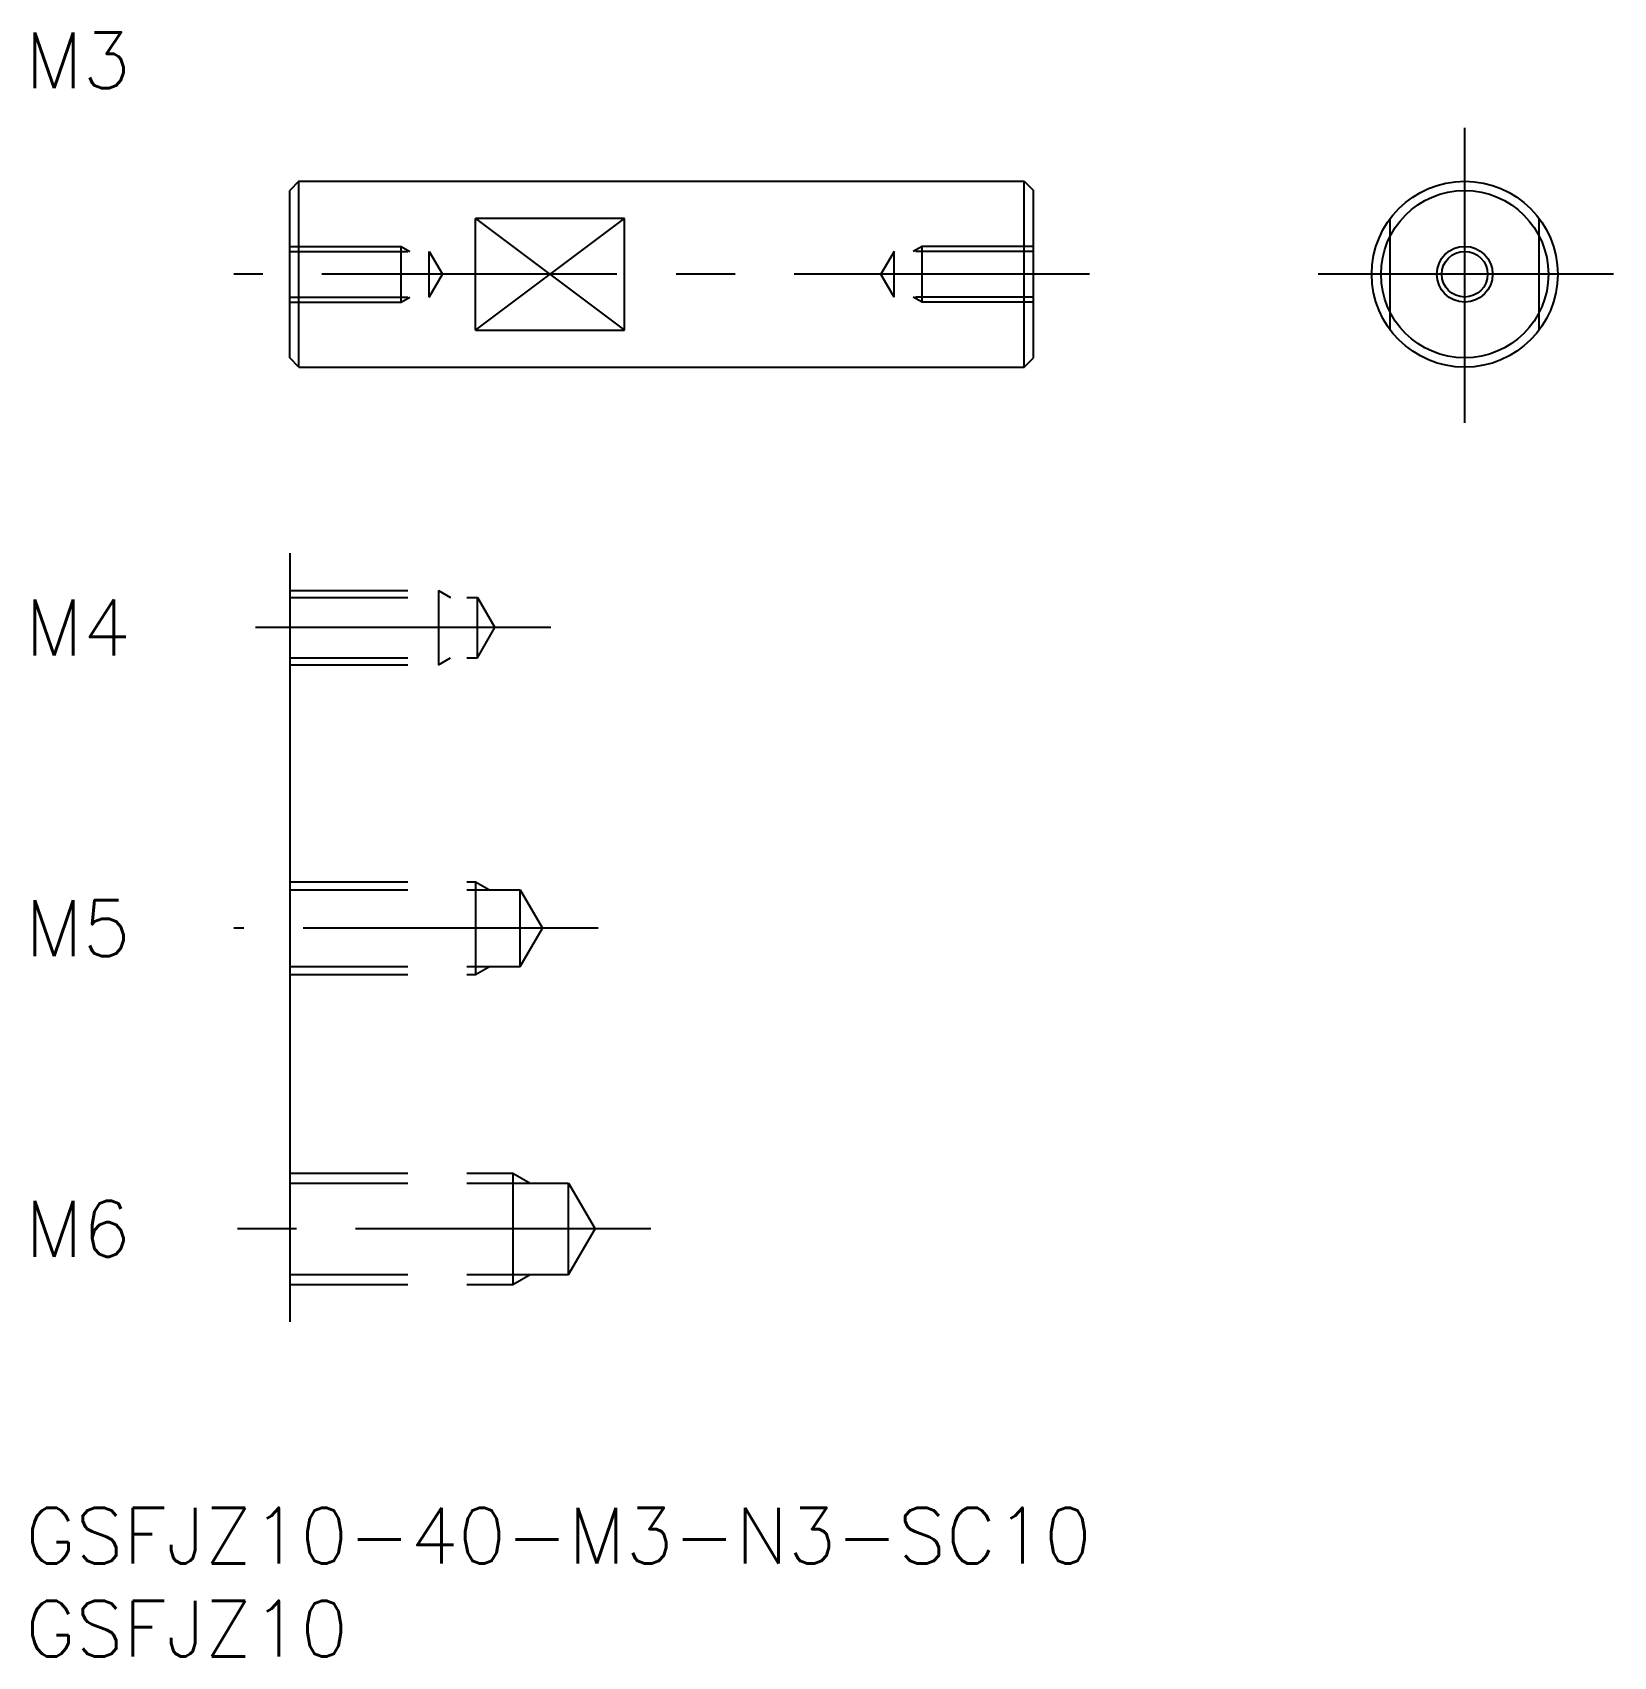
# Model space of a CAD drawing. Extents: x 0.4 to 85.4, y -8 to 79.3.
import ezdxf

# ---------------------------------------------------------------- set-up
doc = ezdxf.new("R2010")
doc.units = 0
doc.header["$LTSCALE"] = 0.5
doc.linetypes.add('CENTER', pattern=[50.8, 31.75, -6.35, 6.35, -6.35])
doc.linetypes.add('DASHED', pattern=[19.05, 12.7, -6.35])
for name, color, linetype in [('MSM_CENTER', 1, 'CENTER'), ('MSM_CONTINUOUS', 7, 'CONTINUOUS'), ('MSM_DASHED', 4, 'DASHED'), ('MSM_NARROW', 5, 'CONTINUOUS'), ('MSM_PART_NUMBER', 7, 'CONTINUOUS')]:
    doc.layers.add(name, color=color, linetype=linetype)
doc.styles.get("Standard").update_dxf_attribs({"font": 'txt.shx', "height": 1.5, "bigfont": 'bigfont.shx'})

# ---------------------------------------------------------------- blocks, each defined once
blk = doc.blocks.new('*U21')
at = {"layer": 'MSM_PART_NUMBER'}
blk.add_text('GSFJZ10-40-M3-N3-SC10', height=3, dxfattribs=at).set_placement((0, -3))
blk = doc.blocks.new('*U22')
at = {"layer": 'MSM_PART_NUMBER'}
blk.add_text('GSFJZ10', height=3, dxfattribs=at).set_placement((0, -8))

msp = doc.modelspace()

# ---------------------------------------------------------------- linework, layer by layer
at = {"layer": 'MSM_CENTER'}
for p, q in [((77.395, 58.335), (77.395, 74.335)), ((57.214, 66.335), (11.214, 66.335)), ((85.395, 66.335), (69.395, 66.335)), ((28.249, 47.335), (11.214, 47.335)), ((30.807, 31.168), (11.214, 31.168)), ((33.633, 15), (11.214, 15))]:
    msp.add_line(p, q, dxfattribs=at)
at = {"layer": 'MSM_CONTINUOUS'}
for p, q in [((14.714, 71.335), (14.214, 70.835)), ((14.214, 61.835), (14.214, 70.835)), ((14.714, 61.335), (14.714, 71.335)), ((14.714, 71.335), (53.714, 71.335)), ((53.714, 61.335), (53.714, 71.335)), ((53.714, 71.335), (54.214, 70.835)), ((54.214, 61.835), (54.214, 70.835)), ((24.214, 63.335), (24.214, 69.335)), ((32.214, 69.335), (24.214, 69.335)), ((32.214, 63.335), (32.214, 69.335)), ((24.214, 63.335), (32.214, 63.335)), ((14.714, 61.335), (14.214, 61.835)), ((14.714, 61.335), (53.714, 61.335)), ((53.714, 61.335), (54.214, 61.835)), ((14.214, 51.335), (14.214, 10))]:
    msp.add_line(p, q, dxfattribs=at)
for radius in [5, 4.5, 1.23]:
    msp.add_circle((77.395, 66.335), radius, dxfattribs=at)
at = {"layer": 'MSM_DASHED'}
for p, q in [((73.395, 63.335), (73.395, 69.335)), ((81.395, 63.335), (81.395, 69.335)), ((14.214, 67.835), (20.214, 67.835)), ((14.214, 67.565), (21.714, 67.565)), ((20.214, 67.835), (20.682, 67.565)), ((20.214, 64.835), (20.214, 67.835)), ((21.714, 65.106), (21.714, 67.565)), ((21.714, 67.565), (22.423, 66.335)), ((46.714, 67.565), (46.004, 66.335)), ((46.714, 65.106), (46.714, 67.565)), ((54.214, 67.565), (46.714, 67.565)), ((48.214, 67.835), (47.745, 67.565)), ((54.214, 67.835), (48.214, 67.835)), ((48.214, 64.835), (48.214, 67.835)), ((21.714, 65.106), (22.423, 66.335)), ((46.714, 65.106), (46.004, 66.335)), ((14.214, 65.106), (21.714, 65.106)), ((14.214, 64.835), (20.214, 64.835)), ((20.214, 64.835), (20.682, 65.106)), ((54.214, 65.106), (46.714, 65.106)), ((48.214, 64.835), (47.745, 65.106)), ((54.214, 64.835), (48.214, 64.835)), ((14.214, 49.335), (22.214, 49.335)), ((14.214, 48.956), (24.314, 48.956)), ((22.214, 49.335), (22.214, 45.335)), ((22.214, 49.335), (22.87, 48.956)), ((24.314, 45.714), (24.314, 48.956)), ((24.314, 48.956), (25.249, 47.335)), ((24.314, 45.714), (25.249, 47.335)), ((14.214, 45.714), (24.314, 45.714)), ((22.214, 45.335), (22.87, 45.714)), ((14.214, 45.335), (22.214, 45.335)), ((14.214, 33.668), (24.214, 33.668)), ((14.214, 33.235), (26.614, 33.235)), ((24.214, 33.668), (24.214, 28.668)), ((24.214, 33.668), (24.964, 33.235)), ((26.614, 29.101), (26.614, 33.235)), ((26.614, 33.235), (27.807, 31.168)), ((26.614, 29.101), (27.807, 31.168)), ((14.214, 29.101), (26.614, 29.101)), ((24.214, 28.668), (24.964, 29.101)), ((14.214, 28.668), (24.214, 28.668)), ((14.214, 18), (26.214, 18)), ((26.214, 18), (26.214, 12)), ((26.214, 18), (27.152, 17.458)), ((14.214, 17.458), (29.214, 17.458)), ((29.214, 12.542), (29.214, 17.458)), ((29.214, 17.458), (30.633, 15)), ((29.214, 12.542), (30.633, 15)), ((14.214, 12.542), (29.214, 12.542)), ((26.214, 12), (27.152, 12.542)), ((14.214, 12), (26.214, 12))]:
    msp.add_line(p, q, dxfattribs=at)
at = {"layer": 'MSM_NARROW'}
for p, q in [((24.214, 69.335), (32.214, 63.335)), ((24.214, 63.335), (32.214, 69.335))]:
    msp.add_line(p, q, dxfattribs=at)
msp.add_circle((77.395, 66.335), 1.5, dxfattribs=at)

# ---------------------------------------------------------------- block references
at = {"layer": 'MSM_CONTINUOUS'}
for name in ['*U21', '*U22']:
    msp.add_blockref(name, (0, 0), dxfattribs=at)

# ---------------------------------------------------------------- texts
at = {"layer": 'MSM_PART_NUMBER'}
for s, p in [('M3', (0, 76.335)), ('M4', (0, 45.835)), ('M5', (0, 29.668)), ('M6', (0, 13.5))]:
    msp.add_text(s, height=3, dxfattribs=at).set_placement(p)

doc.saveas('drawing.dxf')
